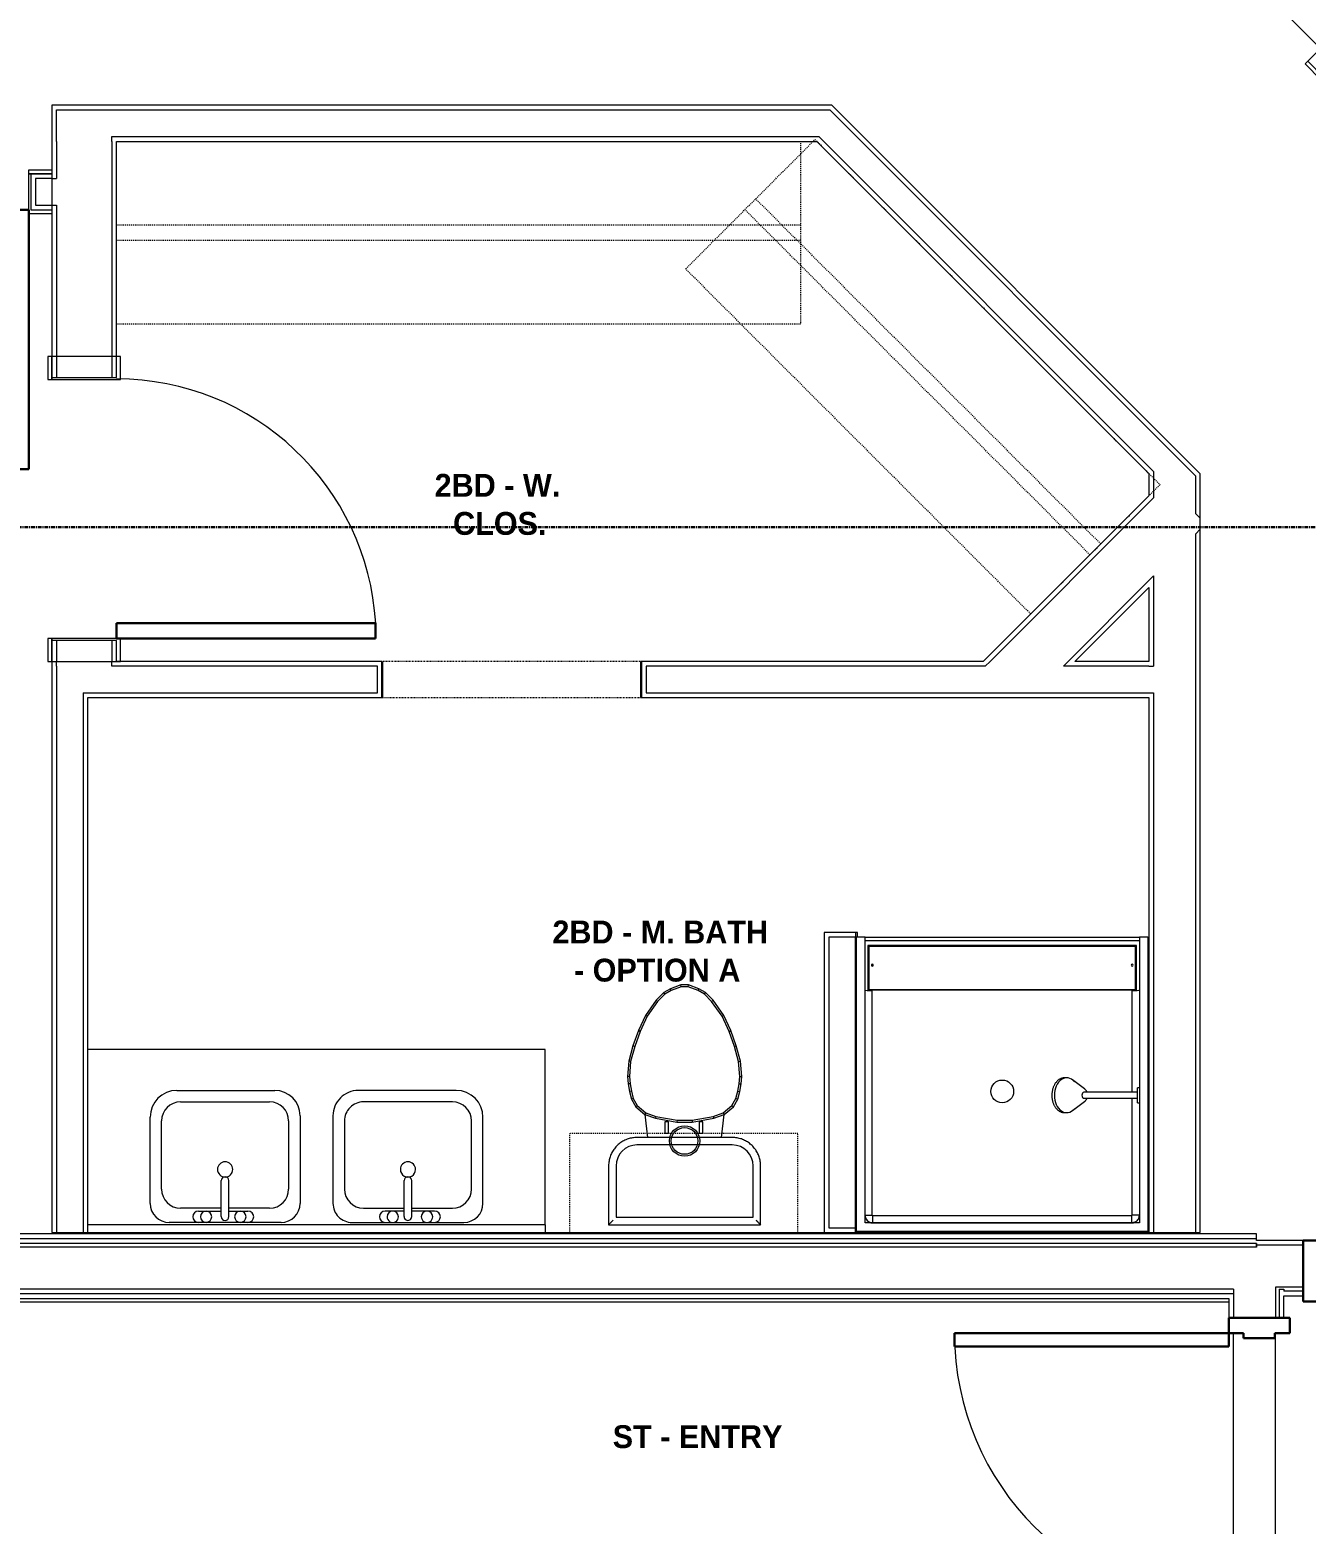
# Model space of a CAD drawing. Header units: inches. Extents: x -4093 to -1777, y 9773 to 12264.
# Drawn here: x -3662.7 to -3495.1, y 11716.4 to 11912.4 of the extents above; entities that cross this region are included whole.
import ezdxf

# ---------------------------------------------------------------- set-up
doc = ezdxf.new("R2010")
doc.units = ezdxf.units.IN
doc.header["$MEASUREMENT"] = 0
for name, pattern in [('Dash', [0.25, 0.125, -0.125]), ('Grid Line 1_2_', [0.875, 0.5, -0.125, 0.125, -0.125]), ('Overhead', [0.15625, 0.09375, -0.0625])]:
    doc.linetypes.add(name, pattern=pattern)
for name, color, linetype, lineweight in [('0-1', 7, 'Continuous', 5), ('0-2', 7, 'Continuous', 9), ('0-3', 8, 'Continuous', 9), ('A-AREA-IDEN', 2, 'Continuous', 9), ('A-DETL-MEDM-1', 10, 'Continuous', 30), ('A-DETL-MEDM-2', 33, 'Overhead', 9), ('A-DOOR-1', 7, 'Continuous', 9), ('A-DOOR-2', 10, 'Continuous', 30), ('A-DOOR-3', 31, 'Overhead', 9), ('A-DOOR-FRAM-1', 10, 'Continuous', 30), ('A-FLOR-1', 7, 'Continuous', 9), ('A-FLOR-2', 192, 'Continuous', 9), ('A-WALL-1', 7, 'Continuous', 9), ('A-WALL-2', 250, 'Continuous', 18), ('I-WALL-1', 7, 'Continuous', 9), ('P-SANR-FIXT-1', 7, 'Continuous', 9), ('Q-CASE-1', 7, 'Continuous', 9), ('Q-CASE-2', 7, 'Dash', 9), ('Q-CASE-HDLN-1', 7, 'Dash', 9), ('S-GRID-1', 1, 'Grid Line 1_2_', 30)]:
    doc.layers.add(name, color=color, linetype=linetype, lineweight=lineweight)
doc.styles.add('Century Gothic_B', font='GOTHICB.TTF', dxfattribs={"height": 3})

# ---------------------------------------------------------------- blocks, each defined once
blk = doc.blocks.new('SWING - SINGLE - FLUSH - SWING - FLUSH - 2-10 x 6-8 - PRIVACY-4346068-BACKGROUND - 3RD FLOOR')
at = {"layer": 'A-DOOR-1'}
for p, q in [((-20, 2.37), (-20, 2.87)), ((-20, 2.87), (-17, 2.87)), ((-20, 2.37), (-17, 2.37)), ((-20, -2.88), (-20, 2.37)), ((-17, 2.37), (-20, 2.37)), ((-17, 2.87), (-17, 2.37)), ((-17, 2.37), (-17, -2.88)), ((17, 2.37), (17, 2.87)), ((17, 2.87), (20, 2.87)), ((17, 2.37), (20, 2.37)), ((17, -2.88), (17, 2.37)), ((20, 2.37), (17, 2.37)), ((20, 2.87), (20, 2.37)), ((20, 2.37), (20, -2.88)), ((-17, -2.88), (-20, -2.88)), ((20, -2.88), (17, -2.88))]:
    blk.add_line(p, q, dxfattribs=at)
blk.add_arc((17, -2.38), 34.07, 180, 266.6343, dxfattribs=at)
at = {"layer": 'A-DOOR-2'}
for p, q in [((15, -2.38), (15, -36.38)), ((17, -2.38), (15, -2.38)), ((17, -2.38), (17, -36.38)), ((17, -36.38), (15, -36.38))]:
    blk.add_line(p, q, dxfattribs=at)
blk = doc.blocks.new('Door-Opening - CLEAR OPENING - 34_ x 80_-3928388-BACKGROUND - 3RD FLOOR')
at = {"layer": 'A-DETL-MEDM-1'}
for p, q in [((-17.32, 2.37), (-17.32, -2.38)), ((16.68, -2.38), (16.68, 2.37))]:
    blk.add_line(p, q, dxfattribs=at)
at = {"layer": 'A-DETL-MEDM-2'}
blk.add_line((-17.32, -2.38), (16.68, -2.38), dxfattribs=at)
at = {"layer": 'A-DOOR-3'}
blk.add_line((16.68, 2.37), (-17.32, 2.37), dxfattribs=at)
blk = doc.blocks.new('OD_CW_Closet - OD_CW_Closet-3852330-BACKGROUND - 3RD FLOOR')
at = {"layer": 'Q-CASE-HDLN-1'}
for p, q in [((0.74, -24), (0.74, 0)), ((0.74, 0), (64.78, 0)), ((64.78, 0), (64.78, -24)), ((0.74, -11), (64.78, -11)), ((0.74, -13), (64.78, -13)), ((64.78, -24), (0.74, -24))]:
    blk.add_line(p, q, dxfattribs=at)
blk = doc.blocks.new('OD_CW_Closet - OD_CW_Closet-4152769-BACKGROUND - 3RD FLOOR')
at = {"layer": 'Q-CASE-HDLN-1'}
for p, q in [((0.74, -24), (0.74, 0)), ((0.74, 0), (90.5, 0)), ((90.5, 0), (90.5, -24)), ((0.74, -11), (90.5, -11)), ((0.74, -13), (90.5, -13)), ((90.5, -24), (0.74, -24))]:
    blk.add_line(p, q, dxfattribs=at)
blk = doc.blocks.new('M_Sink Vanity-Square - 500 x 440mm-1352614-BACKGROUND - 3RD FLOOR')
at = {"layer": 'P-SANR-FIXT-1'}
for p, q in [((7.96, 7.09), (-6.72, 7.09)), ((3.62, 7.09), (-2.88, 7.09)), ((0.12, 6.33), (0.12, 1.59)), ((1.12, 6.33), (1.12, 1.59)), ((-9.22, 4.59), (-9.22, -6.73)), ((0.12, 5.22), (-5.22, 5.22)), ((-2.88, 5.59), (0.12, 5.59)), ((1.12, 5.59), (3.62, 5.59)), ((6.46, 5.22), (1.12, 5.22)), ((10.46, -6.91), (10.46, 4.59)), ((-7.72, 2.72), (-7.72, -6.23)), ((8.96, -6.23), (8.96, 2.72)), ((-5.22, -8.73), (6.46, -8.73)), ((-5.72, -10.23), (7.14, -10.23))]:
    blk.add_line(p, q, dxfattribs=at)
for centre, radius, start, end in [((-6.72, 4.59), 2.5, 90, 180), ((-2.88, 6.34), 0.75, 90, 270), ((-1.88, 6.34), 0.75, 360, 180), ((-1.88, 6.34), 0.75, 180, 0), ((0.62, 6.33), 0.5, 360, 180), ((2.62, 6.34), 0.75, 360, 180), ((2.62, 6.34), 0.75, 180, 360), ((3.62, 6.34), 0.75, 270, 90), ((7.96, 4.59), 2.5, 360, 90), ((-5.22, 2.72), 2.5, 90, 180), ((6.46, 2.72), 2.5, 0, 90), ((0.62, 0.13), 1, 360, 180), ((0.62, 0.13), 1, 180, 0), ((0.62, 1.59), 0.5, 180, 0), ((-5.72, -6.73), 3.5, 180, 270), ((-5.22, -6.23), 2.5, 180, 270), ((6.46, -6.23), 2.5, 270, 0), ((7.14, -6.91), 3.32, 270, 0)]:
    blk.add_arc(centre, radius, start, end, dxfattribs=at)
blk = doc.blocks.new('Toilet-Domestic-3D - Toilet-Domestic-3D-V44-BACKGROUND - 3RD FLOOR')
at = {"layer": 'P-SANR-FIXT-1'}
for p, q in [((-0.5, 12), (-1.87, 11.5)), ((-0.46, 11.75), (-0.5, 12)), ((0.5, 12), (-0.5, 12)), ((0.46, 11.75), (0.5, 12)), ((1.87, 11.5), (0.5, 12)), ((-3.74, 10), (-5.13, 8)), ((-3.55, 9.84), (-4.91, 7.88)), ((-2.74, 11), (-3.74, 10)), ((-3.55, 9.84), (-3.74, 10)), ((-2.59, 10.8), (-3.55, 9.84)), ((-1.87, 11.5), (-2.74, 11)), ((-2.59, 10.8), (-2.74, 11)), ((-1.77, 11.27), (-2.59, 10.8)), ((-1.77, 11.27), (-1.87, 11.5)), ((-0.46, 11.75), (-1.77, 11.27)), ((0.46, 11.75), (-0.46, 11.75)), ((1.77, 11.27), (0.46, 11.75)), ((1.77, 11.27), (1.87, 11.5)), ((2.59, 10.8), (1.77, 11.27)), ((2.74, 11), (1.87, 11.5)), ((2.59, 10.8), (2.74, 11)), ((3.55, 9.84), (2.59, 10.8)), ((3.74, 10), (2.74, 11)), ((3.55, 9.84), (3.74, 10)), ((4.91, 7.88), (3.55, 9.84)), ((5.13, 8), (3.74, 10)), ((-5.13, 8), (-6.06, 6)), ((-4.91, 7.88), (-5.83, 5.9)), ((-4.91, 7.88), (-5.13, 8)), ((4.91, 7.88), (5.13, 8)), ((5.83, 5.9), (4.91, 7.88)), ((6.06, 6), (5.13, 8)), ((-6.06, 6), (-6.79, 4)), ((-5.83, 5.9), (-6.55, 3.92)), ((-5.83, 5.9), (-6.06, 6)), ((5.83, 5.9), (6.06, 6)), ((6.55, 3.92), (5.83, 5.9)), ((6.79, 4), (6.06, 6)), ((-6.79, 4), (-7.33, 1.99)), ((-6.55, 3.92), (-7.08, 1.95)), ((-6.55, 3.92), (-6.79, 4)), ((6.55, 3.92), (6.79, 4)), ((7.08, 1.95), (6.55, 3.92)), ((7.33, 1.99), (6.79, 4)), ((-7.33, 1.99), (-7.5, 0)), ((-7.08, 1.95), (-7.33, 1.99)), ((7.08, 1.95), (7.33, 1.99)), ((7.5, 0), (7.33, 1.99)), ((-7.08, 1.95), (-7.25, 0)), ((7.25, 0), (7.08, 1.95)), ((-7.25, 0), (-7.5, 0)), ((-7.5, 0), (-7.41, -1)), ((-7.16, -0.96), (-7.41, -1)), ((-7.41, -1), (-7.24, -2)), ((-7.25, 0), (-7.16, -0.96)), ((-6.99, -1.95), (-7.24, -2)), ((-7.16, -0.96), (-6.99, -1.95)), ((-6.99, -1.95), (-6.73, -2.9)), ((6.73, -2.9), (6.99, -1.95)), ((6.99, -1.95), (7.16, -0.96)), ((6.99, -1.95), (7.24, -2)), ((7.16, -0.96), (7.25, 0)), ((7.16, -0.96), (7.41, -1)), ((7.24, -2), (7.41, -1)), ((7.25, 0), (7.5, 0)), ((7.41, -1), (7.5, 0)), ((-7.24, -2), (-6.97, -3)), ((-6.73, -2.9), (-6.97, -3)), ((-6.97, -3), (-6.4, -4)), ((-6.73, -2.9), (-6.21, -3.84)), ((-6.4, -4), (-6.21, -3.84)), ((-6.21, -3.84), (-5.08, -4.78)), ((5.08, -4.78), (6.21, -3.84)), ((6.21, -3.84), (6.73, -2.9)), ((6.21, -3.84), (6.4, -4)), ((6.4, -4), (6.97, -3)), ((6.73, -2.9), (6.97, -3)), ((6.97, -3), (7.24, -2)), ((-6.4, -4), (-5.21, -5)), ((-5.08, -4.78), (-5.21, -5)), ((-5.21, -5), (-4.86, -8.02)), ((-5.21, -5), (-3.84, -5.5)), ((-5.08, -4.78), (-3.77, -5.26)), ((-3.77, -5.26), (-3.84, -5.5)), ((-3.84, -5.5), (-1, -6)), ((-3.77, -5.26), (-0.98, -5.75)), ((-0.98, -5.75), (-1, -6)), ((-0.98, -5.75), (0.98, -5.75)), ((0.98, -5.75), (3.77, -5.26)), ((0.98, -5.75), (1, -6)), ((1, -6), (3.84, -5.5)), ((3.77, -5.26), (5.08, -4.78)), ((3.77, -5.26), (3.84, -5.5)), ((3.84, -5.5), (5.21, -5)), ((4.86, -8.02), (5.21, -5)), ((5.08, -4.78), (5.21, -5)), ((5.21, -5), (6.4, -4)), ((-1, -6), (1, -6)), ((6.25, -8.02), (-6.25, -8.02)), ((6.25, -9), (-6.25, -9)), ((6.25, -9), (-6.25, -9)), ((-9.98, -11.75), (-9.98, -19.48)), ((-9, -11.75), (-9, -18.5)), ((-9, -11.75), (-9, -18.5)), ((9, -18.5), (9, -11.75)), ((9, -18.5), (9, -11.75)), ((9.98, -19.48), (9.98, -11.75)), ((-9.98, -19.48), (-9.86, -19.36)), ((-9.98, -19.48), (9.98, -19.48)), ((-9, -18.5), (9, -18.5)), ((-9, -18.5), (9, -18.5)), ((9.86, -19.36), (9.98, -19.48))]:
    blk.add_line(p, q, dxfattribs=at)
at = {"layer": 'P-SANR-FIXT-1', "flags": 128}
for points in [[(-6.25, -8.02), (-6.4, -8.03), (-6.55, -8.03), (-6.7, -8.05), (-6.84, -8.07), (-6.99, -8.1), (-7.14, -8.13), (-7.28, -8.17), (-7.42, -8.21), (-7.56, -8.26), (-7.7, -8.32), (-7.84, -8.38), (-7.97, -8.44), (-8.1, -8.52), (-8.23, -8.59), (-8.35, -8.67), (-8.48, -8.76), (-8.59, -8.85), (-8.71, -8.95), (-8.82, -9.05), (-8.92, -9.15), (-9.03, -9.26), (-9.12, -9.38), (-9.22, -9.49), (-9.3, -9.61), (-9.39, -9.74), (-9.46, -9.86), (-9.54, -9.99), (-9.6, -10.13), (-9.67, -10.26), (-9.72, -10.4), (-9.78, -10.54), (-9.82, -10.68), (-9.86, -10.83), (-9.89, -10.97), (-9.92, -11.12), (-9.95, -11.26), (-9.96, -11.41), (-9.97, -11.56), (-9.98, -11.71), (-9.98, -11.75)], [(9.98, -11.75), (9.97, -11.6), (9.97, -11.45), (9.95, -11.3), (9.93, -11.16), (9.9, -11.01), (9.87, -10.86), (9.83, -10.72), (9.79, -10.58), (9.74, -10.44), (9.68, -10.3), (9.62, -10.16), (9.56, -10.03), (9.48, -9.9), (9.41, -9.77), (9.33, -9.65), (9.24, -9.52), (9.15, -9.41), (9.05, -9.29), (8.95, -9.18), (8.85, -9.08), (8.74, -8.97), (8.62, -8.88), (8.51, -8.78), (8.39, -8.7), (8.26, -8.61), (8.14, -8.54), (8.01, -8.46), (7.87, -8.4), (7.74, -8.33), (7.6, -8.28), (7.46, -8.22), (7.32, -8.18), (7.17, -8.14), (7.03, -8.11), (6.88, -8.08), (6.74, -8.05), (6.59, -8.04), (6.44, -8.03), (6.29, -8.02), (6.25, -8.02)]]:
    blk.add_lwpolyline(points, dxfattribs=at)
at = {"layer": 'P-SANR-FIXT-1'}
for radius in [2, 1.75]:
    blk.add_circle((0, -8.48), radius, dxfattribs=at)
for centre, start, end in [((-6.25, -11.75), 90, 180), ((-6.25, -11.75), 90, 180), ((6.25, -11.75), 0, 90), ((6.25, -11.75), 360, 90)]:
    blk.add_arc(centre, 2.75, start, end, dxfattribs=at)
for points in [[(-9.98, -19.48), (-9.98, -19.48), (-9.98, -19.48), (-9.98, -19.48)], [(9.98, -19.48), (9.98, -19.48), (9.98, -19.48), (9.98, -19.48)]]:
    blk.add_open_spline(points, degree=3, dxfattribs=at)
for points, knots in [([(-9.86, -19.36), (-9.86, -19.36), (-9.85, -19.35), (-9.82, -19.32), (-9.8, -19.3), (-9.78, -19.28), (-9.75, -19.25), (-9.71, -19.21), (-9.66, -19.16), (-9.6, -19.1), (-9.55, -19.05), (-9.47, -18.97), (-9.41, -18.91), (-9.37, -18.87)], [0, 0, 0, 0, 0.166667, 0.25, 0.291667, 0.333333, 0.416667, 0.5, 0.583333, 0.666667, 0.75, 0.833333, 1, 1, 1, 1]), ([(9.37, -18.87), (9.41, -18.91), (9.47, -18.97), (9.55, -19.05), (9.6, -19.1), (9.66, -19.16), (9.71, -19.21), (9.75, -19.25), (9.78, -19.28), (9.8, -19.3), (9.82, -19.32), (9.85, -19.35), (9.86, -19.36), (9.86, -19.36)], [-1, -1, -1, -1, -0.833333, -0.75, -0.666667, -0.583333, -0.5, -0.416667, -0.333333, -0.291667, -0.25, -0.166667, 0, 0, 0, 0])]:
    blk.add_open_spline(points, degree=3, knots=knots, dxfattribs=at)
blk = doc.blocks.new('Bath Vanity - Bath Vanity 60_-V50-BACKGROUND - 3RD FLOOR')
at = {"layer": 'Q-CASE-1'}
for p, q in [((30.74, 0), (-29.26, 0)), ((-29.26, -1), (-29.26, -24)), ((-29.26, -24), (30.74, -24))]:
    blk.add_line(p, q, dxfattribs=at)
blk = doc.blocks.new('BATHROOM MIRROR - BATHROOM MIRROR  60_-3809435-BACKGROUND - 3RD FLOOR')
at = {"layer": 'Q-CASE-1'}
for p, q in [((30.74, 24), (-29.26, 24)), ((-29.26, 23), (-29.26, 24)), ((30.74, 24), (30.74, 23)), ((-29.26, 23), (30.74, 23))]:
    blk.add_line(p, q, dxfattribs=at)
blk = doc.blocks.new('300 Series Wall Hung Cabinet_326 - 30_-2909952-BACKGROUND - 3RD FLOOR')
at = {"layer": 'Q-CASE-1'}
for p, q in [((-2.5, -13.19), (-2.01, -13.19)), ((-2.5, -13.19), (-2.5, -14.69)), ((-2.01, -14.69), (-2.01, -13.19)), ((2, -13.19), (2.49, -13.19)), ((2, -13.19), (2, -14.69)), ((2.49, -14.69), (2.49, -13.19)), ((-2.5, -14.69), (-2.01, -14.69)), ((2, -14.69), (2.49, -14.69))]:
    blk.add_line(p, q, dxfattribs=at)
at = {"layer": 'Q-CASE-2'}
for p, q in [((15, -0.19), (-15, -0.19)), ((-15, -0.19), (-15, -13.19)), ((15, -13.19), (15, -0.19)), ((-15, -13.19), (15, -13.19))]:
    blk.add_line(p, q, dxfattribs=at)
blk = doc.blocks.new('M_Sink Vanity-Square - 500 x 440mm-1372835-BACKGROUND - 3RD FLOOR')
at = {"layer": 'P-SANR-FIXT-1'}
for p, q in [((-5.72, 10.23), (7.14, 10.23)), ((-5.22, 8.73), (6.46, 8.73)), ((-9.22, -4.59), (-9.22, 6.73)), ((-7.72, -2.72), (-7.72, 6.23)), ((8.96, 6.23), (8.96, -2.72)), ((10.46, 6.91), (10.46, -4.59)), ((0.12, -6.33), (0.12, -1.59)), ((1.12, -6.33), (1.12, -1.59)), ((0.12, -5.22), (-5.22, -5.22)), ((-2.88, -5.59), (0.12, -5.59)), ((6.46, -5.22), (1.12, -5.22)), ((1.12, -5.59), (3.62, -5.59)), ((7.96, -7.09), (-6.72, -7.09)), ((3.62, -7.09), (-2.88, -7.09))]:
    blk.add_line(p, q, dxfattribs=at)
for centre, radius, start, end in [((-5.72, 6.73), 3.5, 90, 180), ((7.14, 6.91), 3.32, 360, 90), ((-5.22, 6.23), 2.5, 90, 180), ((6.46, 6.23), 2.5, 360, 90), ((0.62, -0.13), 1, 360, 180), ((0.62, -0.13), 1, 180, 0), ((0.62, -1.59), 0.5, 360, 180), ((-5.22, -2.72), 2.5, 180, 270), ((6.46, -2.72), 2.5, 270, 360), ((-6.72, -4.59), 2.5, 180, 270), ((-2.88, -6.34), 0.75, 90, 270), ((-1.88, -6.34), 0.75, 360, 180), ((2.62, -6.34), 0.75, 0, 180), ((3.62, -6.34), 0.75, 270, 90), ((7.96, -4.59), 2.5, 270, 0), ((-1.88, -6.34), 0.75, 180, 0), ((0.62, -6.33), 0.5, 180, 0), ((2.62, -6.34), 0.75, 180, 0)]:
    blk.add_arc(centre, radius, start, end, dxfattribs=at)
blk = doc.blocks.new('SWING - SINGLE - FLUSH - SWING - FLUSH - 2-10 x 6-8 - PRIVACY-4346070-BACKGROUND - 3RD FLOOR')
at = {"layer": 'A-DOOR-1'}
for p, q in [((-20, 2.37), (-20, 2.87)), ((-20, 2.87), (-17, 2.87)), ((-20, 2.37), (-17, 2.37)), ((-20, -2.88), (-20, 2.37)), ((-17, 2.37), (-20, 2.37)), ((-17, 2.87), (-17, 2.37)), ((-17, 2.37), (-17, -2.88)), ((17, 2.37), (17, 2.87)), ((17, 2.87), (20, 2.87)), ((17, 2.37), (20, 2.37)), ((17, -2.88), (17, 2.37)), ((20, 2.37), (17, 2.37)), ((20, 2.87), (20, 2.37)), ((20, 2.37), (20, -2.88)), ((-17, -2.88), (-20, -2.88)), ((20, -2.88), (17, -2.88))]:
    blk.add_line(p, q, dxfattribs=at)
blk.add_arc((17, -2.38), 34.07, 180, 266.6343, dxfattribs=at)
at = {"layer": 'A-DOOR-2'}
for p, q in [((15, -2.38), (15, -36.38)), ((17, -2.38), (15, -2.38)), ((17, -2.38), (17, -36.38)), ((17, -36.38), (15, -36.38))]:
    blk.add_line(p, q, dxfattribs=at)
blk = doc.blocks.new('The Shower - The Shower-4476144-BACKGROUND - 3RD FLOOR')
at = {"layer": 'P-SANR-FIXT-1'}
for p, q in [((0, 39.25), (0.12, 39.25)), ((0, 0.5), (0, 39.25)), ((1.25, 39.25), (0.12, 39.25)), ((0.12, 0.62), (0.12, 39.25)), ((1.25, 39.25), (37.25, 39.25)), ((1.25, 38.75), (1.25, 39.25)), ((1.25, 1.75), (1.25, 39.25)), ((37.25, 39.25), (37.25, 38.75)), ((38.38, 39.25), (37.25, 39.25)), ((37.25, 39.25), (37.25, 19.48)), ((38.38, 39.25), (38.5, 39.25)), ((38.38, 39.25), (38.38, 0.62)), ((38.5, 39.25), (38.5, 0.5)), ((37.25, 38.75), (1.25, 38.75)), ((1.62, 38.13), (1.62, 32.27)), ((36.88, 38.13), (1.62, 38.13)), ((36.75, 38), (1.75, 38)), ((1.75, 38), (1.75, 32.38)), ((36.75, 32.38), (36.75, 38)), ((36.88, 32.27), (36.88, 38.13)), ((1.75, 32.38), (36.75, 32.38)), ((2.2, 2.75), (2.2, 32.27)), ((36.3, 32.27), (2.2, 32.27)), ((36.3, 18.89), (36.3, 32.27)), ((36.3, 2.75), (36.3, 18.11)), ((37.25, 17.52), (37.25, 1.75)), ((1.28, 2.51), (1.3, 2.43)), ((1.37, 2.28), (1.38, 2.26)), ((1.4, 2.23), (1.42, 2.2)), ((1.51, 2.08), (1.58, 2.01)), ((2.25, 2.7), (36.25, 2.7)), ((36.92, 2.01), (36.99, 2.08)), ((37.08, 2.2), (37.1, 2.23)), ((37.12, 2.26), (37.13, 2.28)), ((37.2, 2.43), (37.22, 2.51)), ((38.5, 0.5), (0, 0.5)), ((38.38, 0.62), (0.12, 0.62)), ((37.25, 1.75), (1.25, 1.75)), ((1.7, 1.92), (1.73, 1.9)), ((1.93, 1.8), (2.01, 1.78)), ((2.25, 1.75), (2.25, 1.77)), ((2.25, 1.77), (36.25, 1.77)), ((36.25, 1.75), (36.25, 1.77)), ((36.49, 1.78), (36.57, 1.8)), ((36.77, 1.9), (36.8, 1.92))]:
    blk.add_line(p, q, dxfattribs=at)
blk.add_circle((19.25, 19), 1.5, dxfattribs=at)
for centre, radius, start, end in [((2.2, 35.56), 0.125, 0, 180), ((2.2, 35.56), 0.125, 180, 0), ((36.3, 35.56), 0.125, 0, 180), ((36.3, 35.56), 0.125, 180, 0), ((2.25, 2.75), 1, 180, 270), ((36.25, 2.75), 1, 270, 0)]:
    blk.add_arc(centre, radius, start, end, dxfattribs=at)
for centre, major_axis, start_param, end_param in [((2.2, 32.28), (-0.95, 0), 0, 1.570796), ((36.3, 32.28), (0.95, 0), 4.712389, 6.283185)]:
    blk.add_ellipse(centre, major_axis=major_axis, ratio=0.019505, start_param=start_param, end_param=end_param, dxfattribs=at)
for points, knots in [([(1.25, 2.77), (1.25, 2.77), (1.27, 2.76), (1.4, 2.76), (1.64, 2.75), (1.95, 2.75), (2.12, 2.75), (2.2, 2.75)], [-1, -1, -1, -1, -0.833333, -0.666667, -0.333333, -0.166667, 0, 0, 0, 0]), ([(1.25, 2.77), (1.25, 2.7), (1.26, 2.57), (1.34, 2.32), (1.52, 2.04), (1.8, 1.86), (2.05, 1.78), (2.18, 1.77), (2.25, 1.77)], [-1, -1, -1, -1, -0.875, -0.75, -0.5, -0.25, -0.125, 0, 0, 0, 0]), ([(1.59, 2), (1.54, 2.04), (1.47, 2.12), (1.41, 2.21), (1.38, 2.25)], [0.4611793, 0.4611793, 0.4611793, 0.4611793, 0.5714286, 0.6665731, 0.6665731, 0.6665731, 0.6665731]), ([(2.2, 2.75), (2.2, 2.74), (2.2, 2.74), (2.2, 2.73), (2.21, 2.72), (2.21, 2.72), (2.22, 2.71), (2.23, 2.71), (2.24, 2.7), (2.24, 2.7), (2.25, 2.7), (2.25, 2.7)], [-1, -1, -1, -1, -0.833333, -0.75, -0.666667, -0.583333, -0.416667, -0.291667, -0.208333, -0.083333, 0, 0, 0, 0]), ([(36.25, 1.77), (36.32, 1.77), (36.45, 1.78), (36.7, 1.86), (36.98, 2.04), (37.16, 2.32), (37.24, 2.57), (37.25, 2.7), (37.25, 2.77)], [-1, -1, -1, -1, -0.875, -0.75, -0.5, -0.25, -0.125, 0, 0, 0, 0]), ([(36.25, 2.7), (36.26, 2.7), (36.26, 2.7), (36.27, 2.7), (36.28, 2.71), (36.28, 2.71), (36.29, 2.72), (36.29, 2.73), (36.3, 2.74), (36.3, 2.74), (36.3, 2.75), (36.3, 2.75)], [-1, -1, -1, -1, -0.833333, -0.75, -0.666667, -0.583333, -0.416667, -0.291667, -0.208333, -0.083333, 0, 0, 0, 0]), ([(36.25, 1.8), (36.25, 1.82), (36.25, 1.91), (36.25, 2.14), (36.25, 2.45), (36.25, 2.62), (36.25, 2.7)], [-0.8333333, -0.8333333, -0.8333333, -0.8333333, -0.6666667, -0.3333333, -0.1666667, 0, 0, 0, 0]), ([(37.01, 2.1), (36.97, 2.05), (36.89, 1.97), (36.79, 1.91), (36.75, 1.88)], [0.4475924, 0.4475924, 0.4475924, 0.4475924, 0.5714286, 0.6665731, 0.6665731, 0.6665731, 0.6665731]), ([(37.19, 2.42), (37.18, 2.38), (37.16, 2.33), (37.13, 2.27), (37.12, 2.25)], [0.2174647, 0.2174647, 0.2174647, 0.2174647, 0.2857143, 0.3333068, 0.3333068, 0.3333068, 0.3333068]), ([(2.25, 1.75), (2.17, 1.75), (2.03, 1.77), (1.86, 1.82), (1.77, 1.87), (1.75, 1.88)], [0, 0, 0, 0, 0.1428571, 0.2857143, 0.3333068, 0.3333068, 0.3333068, 0.3333068]), ([(36.75, 1.88), (36.7, 1.85), (36.59, 1.8), (36.42, 1.76), (36.31, 1.75), (36.25, 1.75)], [0.6666667, 0.6666667, 0.6666667, 0.6666667, 0.7857143, 0.8928571, 1, 1, 1, 1])]:
    blk.add_open_spline(points, degree=3, knots=knots, dxfattribs=at)
for points in [[(1.25, 2.71), (1.25, 2.72), (1.25, 2.74), (1.25, 2.75)], [(1.38, 2.25), (1.37, 2.27), (1.36, 2.3), (1.35, 2.32)], [(1.75, 1.88), (1.71, 1.91), (1.67, 1.94), (1.63, 1.97)], [(2.25, 1.8), (2.25, 1.82), (2.25, 1.88), (2.25, 2.03), (2.25, 2.22), (2.25, 2.45), (2.25, 2.62), (2.25, 2.7)], [(37.25, 2.77), (37.25, 2.77), (37.23, 2.76), (37.13, 2.76), (36.98, 2.76), (36.78, 2.75), (36.55, 2.75), (36.38, 2.75), (36.3, 2.75)], [(37.12, 2.25), (37.09, 2.21), (37.07, 2.18), (37.04, 2.14)], [(37.25, 2.75), (37.25, 2.72), (37.25, 2.7), (37.25, 2.67)]]:
    blk.add_open_spline(points, degree=3, dxfattribs=at)
blk = doc.blocks.new('Shower Head - Shower Head-3265626-BACKGROUND - 3RD FLOOR')
at = {"layer": 'P-SANR-FIXT-1'}
for p, q in [((-0.98, 0), (-0.98, -0.26)), ((-0.98, 0), (0.98, 0)), ((0.98, -0.26), (-0.98, -0.26)), ((-0.39, -0.26), (-0.39, -1)), ((0.39, -1), (0.39, -0.26)), ((0.98, -0.26), (0.98, 0)), ((-0.84, -7.19), (-2.02, -8.78)), ((-0.39, -6.01), (-0.39, -7.27)), ((0.39, -7.27), (0.39, -6.01)), ((2.02, -8.78), (0.84, -7.19)), ((-2.28, -9.54), (-2.28, -9.81)), ((2.28, -9.81), (2.28, -9.54))]:
    blk.add_line(p, q, dxfattribs=at)
at = {"layer": 'P-SANR-FIXT-1', "flags": 128}
for points in [[(-0.39, -1), (-0.39, -1.29), (-0.39, -1.57), (-0.39, -1.85), (-0.39, -2.13), (-0.39, -2.41), (-0.39, -2.69), (-0.39, -2.96), (-0.39, -3.23), (-0.39, -3.5), (-0.39, -3.76), (-0.39, -4.02), (-0.39, -4.27), (-0.39, -4.52), (-0.39, -4.77), (-0.39, -5), (-0.39, -5.23), (-0.39, -5.46), (-0.39, -5.67), (-0.39, -5.88), (-0.39, -6.01)], [(0.39, -6.01), (0.39, -5.81), (0.39, -5.6), (0.39, -5.38), (0.39, -5.15), (0.39, -4.92), (0.39, -4.68), (0.39, -4.43), (0.39, -4.18), (0.39, -3.93), (0.39, -3.67), (0.39, -3.4), (0.39, -3.13), (0.39, -2.86), (0.39, -2.59), (0.39, -2.31), (0.39, -2.03), (0.39, -1.75), (0.39, -1.46), (0.39, -1.18), (0.39, -1)], [(-0.39, -6.87), (-0.43, -6.88), (-0.46, -6.9), (-0.49, -6.91), (-0.52, -6.93), (-0.55, -6.94), (-0.58, -6.96), (-0.61, -6.98), (-0.64, -7), (-0.67, -7.03), (-0.7, -7.05), (-0.73, -7.07), (-0.76, -7.1), (-0.78, -7.13), (-0.81, -7.16), (-0.83, -7.19), (-0.84, -7.19)], [(0.84, -7.19), (0.81, -7.16), (0.79, -7.13), (0.76, -7.1), (0.73, -7.08), (0.7, -7.05), (0.68, -7.03), (0.65, -7.01), (0.62, -6.98), (0.59, -6.97), (0.56, -6.95), (0.53, -6.93), (0.49, -6.91), (0.46, -6.9), (0.43, -6.89), (0.4, -6.87)], [(-2.28, -9.81), (-2.28, -9.88), (-2.28, -9.95), (-2.27, -10.02), (-2.25, -10.09), (-2.24, -10.16), (-2.21, -10.23), (-2.19, -10.3), (-2.16, -10.36), (-2.13, -10.43), (-2.09, -10.49), (-2.05, -10.55), (-2.01, -10.61), (-1.97, -10.67), (-1.92, -10.73), (-1.86, -10.79), (-1.81, -10.84), (-1.75, -10.89), (-1.69, -10.94), (-1.63, -10.99), (-1.57, -11.04), (-1.5, -11.08), (-1.43, -11.12), (-1.36, -11.16), (-1.28, -11.2), (-1.21, -11.24), (-1.13, -11.27), (-1.05, -11.3), (-0.97, -11.33), (-0.89, -11.36), (-0.81, -11.38), (-0.72, -11.4), (-0.64, -11.42), (-0.55, -11.44), (-0.47, -11.45), (-0.38, -11.46), (-0.29, -11.47), (-0.2, -11.48), (-0.11, -11.49), (-0.02, -11.49), (0, -11.49)], [(0, -11.49), (0.09, -11.49), (0.18, -11.48), (0.27, -11.48), (0.35, -11.47), (0.44, -11.46), (0.53, -11.44), (0.62, -11.43), (0.7, -11.41), (0.79, -11.39), (0.87, -11.36), (0.95, -11.34), (1.03, -11.31), (1.11, -11.28), (1.19, -11.25), (1.26, -11.21), (1.34, -11.17), (1.41, -11.13), (1.48, -11.09), (1.55, -11.05), (1.61, -11), (1.68, -10.95), (1.74, -10.9), (1.8, -10.85), (1.85, -10.8), (1.9, -10.74), (1.95, -10.69), (2, -10.63), (2.04, -10.57), (2.08, -10.51), (2.12, -10.44), (2.15, -10.38), (2.18, -10.31), (2.21, -10.25), (2.23, -10.18), (2.25, -10.11), (2.26, -10.04), (2.27, -9.97), (2.28, -9.9), (2.28, -9.83), (2.28, -9.81)]]:
    blk.add_lwpolyline(points, dxfattribs=at)
at = {"layer": 'P-SANR-FIXT-1'}
for centre, major_axis, start_param, end_param in [((0, -7.27), (0.394, 0), 3.141593, 4.712389), ((0, -7.27), (-0.394, 0), 1.570796, 3.141593), ((0, -9.54), (2.28, 0), 2.468394, 4.712389), ((0, -9.54), (-2.28, 0), 1.570796, 3.814791)]:
    blk.add_ellipse(centre, major_axis=major_axis, ratio=0.707107, start_param=start_param, end_param=end_param, dxfattribs=at)
blk = doc.blocks.new('SWING - SINGLE - FLUSH - SWING - FLUSH - 2-10 x 6-8 - PASSAGE-4346084-BACKGROUND - 3RD FLOOR')
at = {"layer": 'A-DOOR-1'}
for p, q in [((-17, 4.75), (-20, 4.75)), ((-20, 4.75), (-20, -4.25)), ((-17, -4.25), (-17, 4.75)), ((20, 4.75), (17, 4.75)), ((17, 4.75), (17, -4.25)), ((20, -4.25), (20, 4.75)), ((-20, -4.25), (-17, -4.25)), ((-17, -4.25), (-20, -4.25)), ((-20, -4.25), (-20, -4.75)), ((-20, -4.75), (-17, -4.75)), ((-17, -4.75), (-17, -4.25)), ((17, -4.25), (20, -4.25)), ((20, -4.25), (17, -4.25)), ((17, -4.25), (17, -4.75)), ((17, -4.75), (20, -4.75)), ((20, -4.75), (20, -4.25))]:
    blk.add_line(p, q, dxfattribs=at)
blk.add_arc((17, 4.25), 34.07, 93.3657, 180, dxfattribs=at)
at = {"layer": 'A-DOOR-2'}
for p, q in [((15, 4.25), (15, 38.26)), ((17, 38.26), (15, 38.26)), ((17, 4.25), (17, 38.26)), ((17, 4.25), (15, 4.25))]:
    blk.add_line(p, q, dxfattribs=at)
blk = doc.blocks.new('CTR - 1st Phase - Unit Layouts_rvt-1-BACKGROUND - 3RD FLOOR')
at = {"layer": 'A-FLOR-1'}
for p, q in [((-3517.3, 11934.05), (-3493.26, 11910)), ((-3657.41, 11754.44), (-3657.41, 11754.63)), ((-3595.03, 11754.63), (-3558.41, 11754.63)), ((-3512.41, 11754.63), (-3512.41, 11754.44)), ((-3505.3, 11745.46), (-3740.49, 11745.46)), ((-3504.68, 11705.4), (-3504.68, 11741.4))]:
    blk.add_line(p, q, dxfattribs=at)
at = {"layer": 'A-WALL-1'}
for p, q in [((-3564.13, 11902.56), (-3659.78, 11902.56)), ((-3659.78, 11902.56), (-3659.78, 11901.94)), ((-3558.3, 11902.56), (-3564.13, 11902.56)), ((-3557.41, 11902.56), (-3558.3, 11902.56)), ((-3509.03, 11854.18), (-3557.41, 11902.56)), ((-3659.78, 11901.94), (-3659.78, 11897.81)), ((-3651.28, 11897.81), (-3559.38, 11897.81)), ((-3559.38, 11897.81), (-3515.78, 11854.21)), ((-3659.78, 11893.56), (-3662.53, 11893.56)), ((-3662.53, 11893.56), (-3662.53, 11888.81)), ((-3662.53, 11888.81), (-3659.78, 11888.81)), ((-3515.78, 11854.21), (-3515.78, 11851.3)), ((-3509.03, 11853.3), (-3509.03, 11854.18)), ((-3509.03, 11847.46), (-3509.03, 11853.3)), ((-3509.03, 11754.63), (-3509.03, 11847.46)), ((-3515.78, 11839.28), (-3515.78, 11829.56)), ((-3659.78, 11829.56), (-3659.78, 11754.63)), ((-3616.41, 11829.56), (-3651.28, 11829.56)), ((-3537.51, 11829.56), (-3582.41, 11829.56)), ((-3515.78, 11829.56), (-3525.49, 11829.56)), ((-3655.03, 11755.63), (-3655.03, 11824.81)), ((-3655.03, 11824.81), (-3616.41, 11824.81)), ((-3582.41, 11824.81), (-3515.78, 11824.81)), ((-3515.78, 11824.81), (-3515.78, 11793.38)), ((-3557.78, 11794), (-3558.41, 11794)), ((-3558.41, 11794), (-3558.41, 11754.63)), ((-3554.28, 11794), (-3557.78, 11794)), ((-3554.03, 11794), (-3554.28, 11794)), ((-3554.03, 11793.38), (-3554.03, 11794)), ((-3659.78, 11754.63), (-3655.03, 11754.63)), ((-3558.41, 11754.63), (-3557.78, 11754.63)), ((-3557.78, 11754.63), (-3554.28, 11754.63)), ((-3515.78, 11754.63), (-3509.03, 11754.63))]:
    blk.add_line(p, q, dxfattribs=at)
at = {"layer": 'A-WALL-2'}
for p, q in [((-3659.16, 11901.94), (-3563.51, 11901.94)), ((-3659.16, 11898.44), (-3659.16, 11901.94)), ((-3563.51, 11901.94), (-3562.62, 11901.94)), ((-3562.62, 11901.94), (-3557.67, 11901.94)), ((-3557.67, 11901.94), (-3509.66, 11853.92)), ((-3659.16, 11897.81), (-3659.16, 11898.44)), ((-3651.91, 11898.44), (-3560.01, 11898.44)), ((-3651.91, 11897.81), (-3651.91, 11898.44)), ((-3560.01, 11898.44), (-3559.12, 11898.44)), ((-3559.12, 11898.44), (-3515.16, 11854.47)), ((-3659.16, 11897.81), (-3659.16, 11892.94)), ((-3651.91, 11897.81), (-3651.91, 11866.81)), ((-3661.91, 11892.94), (-3661.91, 11891.19)), ((-3659.78, 11892.94), (-3661.91, 11892.94)), ((-3659.78, 11892.94), (-3659.16, 11892.94)), ((-3661.91, 11891.19), (-3661.91, 11889.44)), ((-3661.91, 11889.44), (-3659.78, 11889.44)), ((-3659.78, 11889.44), (-3659.16, 11889.44)), ((-3659.16, 11889.44), (-3659.16, 11866.81)), ((-3515.16, 11854.47), (-3515.16, 11853.59)), ((-3515.16, 11853.59), (-3515.16, 11851.04)), ((-3509.66, 11853.92), (-3509.66, 11848.97)), ((-3536.63, 11829.56), (-3515.78, 11850.41)), ((-3515.78, 11850.41), (-3515.16, 11851.04)), ((-3509.66, 11848.97), (-3509.03, 11848.35)), ((-3509.66, 11846.28), (-3509.03, 11846.91)), ((-3509.66, 11846.28), (-3509.66, 11824.15)), ((-3526.38, 11829.56), (-3515.78, 11840.16)), ((-3515.78, 11840.16), (-3515.16, 11840.78)), ((-3515.16, 11840.78), (-3515.16, 11829.65)), ((-3659.16, 11832.31), (-3659.16, 11829.56)), ((-3651.91, 11832.31), (-3651.91, 11829.56)), ((-3659.16, 11828.94), (-3659.16, 11829.56)), ((-3659.16, 11828.94), (-3659.16, 11754.63)), ((-3651.91, 11828.94), (-3651.91, 11829.56)), ((-3617.03, 11828.94), (-3651.91, 11828.94)), ((-3617.03, 11827.19), (-3617.03, 11828.94)), ((-3581.78, 11828.94), (-3581.78, 11827.19)), ((-3537.25, 11828.94), (-3581.78, 11828.94)), ((-3537.25, 11828.94), (-3536.63, 11829.56)), ((-3527, 11828.94), (-3526.38, 11829.56)), ((-3515.78, 11828.94), (-3527, 11828.94)), ((-3515.78, 11828.94), (-3515.16, 11828.94)), ((-3515.16, 11829.65), (-3515.16, 11828.94)), ((-3617.03, 11825.44), (-3617.03, 11827.19)), ((-3581.78, 11827.19), (-3581.78, 11825.44)), ((-3655.66, 11825.44), (-3655.66, 11754.63)), ((-3655.66, 11825.44), (-3655.03, 11825.44)), ((-3655.03, 11825.44), (-3617.03, 11825.44)), ((-3581.78, 11825.44), (-3515.78, 11825.44)), ((-3515.78, 11825.44), (-3515.16, 11825.44)), ((-3515.16, 11825.44), (-3515.16, 11754.63)), ((-3509.66, 11824.15), (-3509.66, 11754.63)), ((-3554.28, 11793.38), (-3557.78, 11793.38)), ((-3557.78, 11793.38), (-3557.78, 11755.25)), ((-3554.28, 11794), (-3554.28, 11793.38)), ((-3554.28, 11794), (-3554.28, 11793.38)), ((-3557.78, 11755.25), (-3554.28, 11755.25))]:
    blk.add_line(p, q, dxfattribs=at)
at = {"layer": 'I-WALL-1'}
for p, q in [((-3659.78, 11897.81), (-3659.78, 11893.56)), ((-3651.28, 11866.81), (-3651.28, 11897.81)), ((-3659.78, 11888.81), (-3659.78, 11866.81)), ((-3659.78, 11866.81), (-3651.28, 11866.81)), ((-3515.78, 11851.3), (-3537.51, 11829.56)), ((-3509.03, 11846.91), (-3509.03, 11847.46)), ((-3525.49, 11829.56), (-3515.78, 11839.28)), ((-3651.28, 11832.31), (-3659.78, 11832.31)), ((-3659.78, 11832.31), (-3659.78, 11829.56)), ((-3651.28, 11829.56), (-3651.28, 11832.31))]:
    blk.add_line(p, q, dxfattribs=at)
at = {"layer": '0-2'}
for name, p, rotation in [('SWING - SINGLE - FLUSH - SWING - FLUSH - 2-10 x 6-8 - PRIVACY-4346070-BACKGROUND - 3RD FLOOR', (-3505.28, 11922.02), 134.9999999999963), ('OD_CW_Closet - OD_CW_Closet-4152769-BACKGROUND - 3RD FLOOR', (-3560.78, 11873.81), 180), ('OD_CW_Closet - OD_CW_Closet-3852330-BACKGROUND - 3RD FLOOR', (-3530.77, 11835.26), 134.9999999999961), ('SWING - SINGLE - FLUSH - SWING - FLUSH - 2-10 x 6-8 - PASSAGE-4346084-BACKGROUND - 3RD FLOOR', (-3655.53, 11849.56), 269.9999999999956), ('Bath Vanity - Bath Vanity 60_-V50-BACKGROUND - 3RD FLOOR', (-3624.29, 11754.63), 180), ('Shower Head - Shower Head-3265626-BACKGROUND - 3RD FLOOR', (-3517.03, 11772.63), 270.000000000077), ('M_Sink Vanity-Square - 500 x 440mm-1352614-BACKGROUND - 3RD FLOOR', (-3612.41, 11763.03), 180), ('300 Series Wall Hung Cabinet_326 - 30_-2909952-BACKGROUND - 3RD FLOOR', (-3576.84, 11754.44), 180), ('BATHROOM MIRROR - BATHROOM MIRROR  60_-3809435-BACKGROUND - 3RD FLOOR', (-3624.29, 11778.63), 180)]:
    blk.add_blockref(name, p, dxfattribs=dict(at, rotation=rotation))
for name, p in [('SWING - SINGLE - FLUSH - SWING - FLUSH - 2-10 x 6-8 - PRIVACY-4346068-BACKGROUND - 3RD FLOOR', (-3679.78, 11891.19)), ('Door-Opening - CLEAR OPENING - 34_ x 80_-3928388-BACKGROUND - 3RD FLOOR', (-3599.08, 11827.19)), ('The Shower - The Shower-4476144-BACKGROUND - 3RD FLOOR', (-3554.28, 11754.13)), ('Toilet-Domestic-3D - Toilet-Domestic-3D-V44-BACKGROUND - 3RD FLOOR', (-3576.72, 11775.11)), ('M_Sink Vanity-Square - 500 x 440mm-1372835-BACKGROUND - 3RD FLOOR', (-3637.65, 11763.03))]:
    blk.add_blockref(name, p, dxfattribs=at)
blk = doc.blocks.new('HOLLOW METAL - UNIT DOOR-2191978-BACKGROUND - 3RD FLOOR')
at = {"layer": 'A-DOOR-1'}
blk.add_arc((18, 3.875), 36, 90, 180, dxfattribs=at)
at = {"layer": 'A-DOOR-2'}
for p, q in [((18, 39.875), (16.25, 39.875)), ((16.25, 39.875), (16.25, 3.875)), ((18, 3.875), (18, 39.875)), ((16.25, 3.875), (18, 3.875))]:
    blk.add_line(p, q, dxfattribs=at)
at = {"layer": 'A-DOOR-FRAM-1'}
for p, q in [((-18, 3.875), (-20, 3.875)), ((-20, 3.875), (-20, -4.125)), ((-18, 1.9375), (-18, 3.875)), ((18, 3.875), (18, 1.9375)), ((20, 3.875), (18, 3.875)), ((20, -4.125), (20, 3.875)), ((-17.375, 1.9375), (-18, 1.9375)), ((-17.375, -2.1875), (-17.375, 1.9375)), ((18, 1.9375), (17.375, 1.9375)), ((17.375, 1.9375), (17.375, -2.1875)), ((-18, -4.125), (-18, -2.1875)), ((-18, -2.1875), (-17.375, -2.1875)), ((17.375, -2.1875), (18, -2.1875)), ((18, -2.1875), (18, -4.125)), ((-20, -4.125), (-18, -4.125)), ((18, -4.125), (20, -4.125))]:
    blk.add_line(p, q, dxfattribs=at)
blk = doc.blocks.new('HOLLOW METAL - UNIT DOOR-2191977-BACKGROUND - 3RD FLOOR')
at = {"layer": 'A-DOOR-1'}
blk.add_arc((18, -3.875), 36, 180, 270, dxfattribs=at)
at = {"layer": 'A-DOOR-2'}
for p, q in [((16.25, -3.875), (18, -3.875)), ((16.25, -39.875), (16.25, -3.875)), ((18, -3.875), (18, -39.875)), ((18, -39.875), (16.25, -39.875))]:
    blk.add_line(p, q, dxfattribs=at)
at = {"layer": 'A-DOOR-FRAM-1'}
for p, q in [((-20, 4.125), (-18, 4.125)), ((-20, -3.875), (-20, 4.125)), ((-18, 4.125), (-18, 2.1875)), ((18, 4.125), (20, 4.125)), ((18, 2.1875), (18, 4.125)), ((20, 4.125), (20, -3.875)), ((-18, 2.1875), (-17.375, 2.1875)), ((-17.375, 2.1875), (-17.375, -1.9375)), ((17.375, 2.1875), (18, 2.1875)), ((17.375, -1.9375), (17.375, 2.1875)), ((-18, -1.9375), (-18, -3.875)), ((-17.375, -1.9375), (-18, -1.9375)), ((18, -1.9375), (17.375, -1.9375)), ((18, -3.875), (18, -1.9375)), ((-18, -3.875), (-20, -3.875)), ((20, -3.875), (18, -3.875))]:
    blk.add_line(p, q, dxfattribs=at)
blk = doc.blocks.new('CTR - 1st Phase - Common Walls_rvt-1-BACKGROUND - 3RD FLOOR')
at = {"layer": 'A-WALL-2'}
for p, q in [((-3501.67, 11753.81), (-3852.47, 11753.81)), ((-3501.67, 11753.19), (-3852.47, 11753.19)), ((-3501.67, 11752.69), (-3852.47, 11752.69)), ((-3501.67, 11752.94), (-3501.67, 11753.19)), ((-3501.67, 11753.19), (-3501.67, 11752.94)), ((-3501.67, 11752.69), (-3501.67, 11752.94)), ((-3495.52, 11752.94), (-3501.67, 11752.94)), ((-3501.67, 11752.94), (-3501.67, 11752.69)), ((-3499.17, 11747.44), (-3499.17, 11747.19)), ((-3495.52, 11747.44), (-3499.17, 11747.44)), ((-3504.67, 11747.19), (-3852.47, 11747.19)), ((-3504.67, 11746.56), (-3852.47, 11746.56)), ((-3504.67, 11747.19), (-3504.67, 11746.94)), ((-3504.67, 11746.94), (-3504.67, 11746.56)), ((-3504.67, 11746.56), (-3504.67, 11745.94)), ((-3504.67, 11745.94), (-3504.67, 11743.4)), ((-3499.17, 11747.19), (-3499.17, 11746.94)), ((-3499.17, 11746.94), (-3499.17, 11746.31)), ((-3499.17, 11746.31), (-3499.17, 11743.4)), ((-3498.67, 11747.19), (-3498.05, 11747.19)), ((-3498.67, 11747.19), (-3498.67, 11746.94)), ((-3498.67, 11746.94), (-3498.67, 11746.31)), ((-3498.67, 11746.31), (-3498.67, 11743.4)), ((-3498.05, 11747.19), (-3498.05, 11746.94)), ((-3495.52, 11746.94), (-3498.05, 11746.94))]:
    blk.add_line(p, q, dxfattribs=at)
at = {"layer": 'I-WALL-1'}
for p, q in [((-3501.67, 11754.44), (-3852.47, 11754.44)), ((-3501.67, 11753.56), (-3501.67, 11754.44)), ((-3495.52, 11753.56), (-3501.67, 11753.56)), ((-3852.47, 11745.94), (-3505.3, 11745.94)), ((-3505.3, 11745.94), (-3505.3, 11743.4)), ((-3498.05, 11743.4), (-3498.05, 11746.31)), ((-3498.05, 11746.31), (-3495.52, 11746.31))]:
    blk.add_line(p, q, dxfattribs=at)
at = {"layer": '0-3'}
for name, p, rotation in [('HOLLOW METAL - UNIT DOOR-2191977-BACKGROUND - 3RD FLOOR', (-3475.52, 11749.69), 180), ('HOLLOW METAL - UNIT DOOR-2191978-BACKGROUND - 3RD FLOOR', (-3501.42, 11723.4), 89.99999999998256)]:
    blk.add_blockref(name, p, dxfattribs=dict(at, rotation=rotation))
blk = doc.blocks.new('CTR - 1st Phase - Structure_rvt-1-BACKGROUND - 3RD FLOOR')
at = {"layer": 'S-GRID-1'}
blk.add_line((-1777.25, 11847.19), (-4076.95, 11847.19), dxfattribs=at)

msp = doc.modelspace()

# ---------------------------------------------------------------- linework, layer by layer
at = {"layer": 'A-FLOR-2'}
msp.add_line((-3499.17, 11705.4), (-3499.17, 11741.4), dxfattribs=at)

# ---------------------------------------------------------------- block references
at = {"layer": '0-1'}
for name in ['CTR - 1st Phase - Structure_rvt-1-BACKGROUND - 3RD FLOOR', 'CTR - 1st Phase - Unit Layouts_rvt-1-BACKGROUND - 3RD FLOOR', 'CTR - 1st Phase - Common Walls_rvt-1-BACKGROUND - 3RD FLOOR']:
    msp.add_blockref(name, (0, 0), dxfattribs=at)

# ---------------------------------------------------------------- texts
at = {"layer": 'A-AREA-IDEN', "char_height": 3, "attachment_point": 1, "style": 'Century Gothic_B'}
for s, insert, width in [('2BD - W.', (-3609.53, 11854.17), 20.604), ('CLOS.', (-3607.11, 11849.17), 14.746), ('2BD - M. BATH', (-3594.07, 11795.55), 34.542), ('- OPTION A', (-3591.24, 11790.55), 27.775), ('ST - ENTRY', (-3586.16, 11729.33), 24.745)]:
    msp.add_mtext(s, dxfattribs=dict(at, insert=insert, width=width))

doc.saveas('drawing.dxf')
